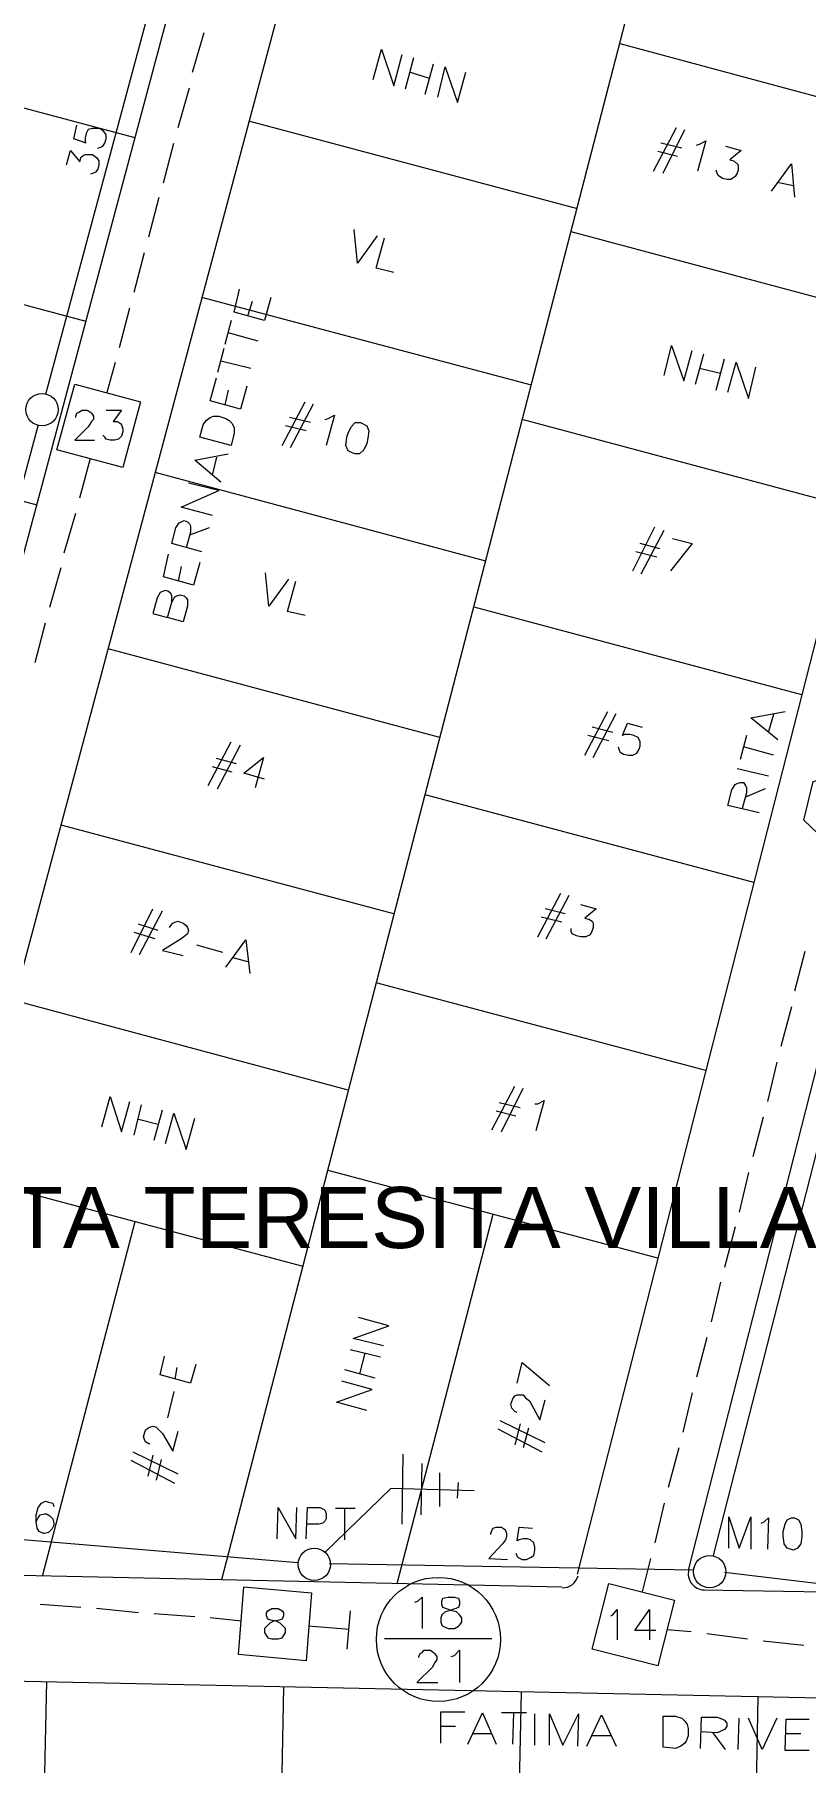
# Model space of a CAD drawing. Header units: millimetres. Extents: x 3.6 to 37.8, y 0.6 to 28.7.
# Drawn here: x 16 to 19.08, y 16.17 to 23.07 of the extents above; entities that cross this region are included whole.
import ezdxf

# ---------------------------------------------------------------- set-up
doc = ezdxf.new("R2010")
doc.units = ezdxf.units.MM
for name, color, linetype, true_color in [('PDF_S45$Cable-565', 23, 'Continuous', 0xdd8a6e), ('PDF_S45$LOTS', 254, 'Continuous', 0xdcdcdc), ('PDF_S45$ROAD', 8, 'Continuous', 0x808080), ('PDF_S45$SDU', 157, 'Continuous', 0x396472), ('PDF_S45$Symbols-Ground', 12, 'Continuous', 0xb80000)]:
    doc.layers.add(name, color=color, linetype=linetype, true_color=true_color)
for name, color, linetype in [('PDF_S45$NAME-ROAD', 7, 'Continuous'), ('PDF_S45$Passives-TapOffs', 7, 'Continuous'), ('PDF_S45$POLE', 7, 'Continuous'), ('PDF_S45$strand', 7, 'Continuous'), ('PDF_S45$Symbols-EndOfLine', 7, 'Continuous'), ('PDF_S45$Symbols-SelfTerminating', 7, 'Continuous'), ('PDF_Text', 7, 'Continuous')]:
    doc.layers.add(name, color=color, linetype=linetype)
doc.styles.add('PDF Swiss721BT-LightCondensed', font='arial.ttf')

msp = doc.modelspace()

# ---------------------------------------------------------------- linework, layer by layer
at = {"layer": 'PDF_S45$Cable-565', "lineweight": 13}
for points in [[(16.6321, 22.9241), (16.678, 23.0826)], [(16.5738, 22.7031), (16.6196, 22.8616)], [(16.5154, 22.4821), (16.5571, 22.6406)], [(16.457, 22.2653), (16.4987, 22.4237)], [(16.3986, 22.0443), (16.4403, 22.2027)], [(16.3402, 21.8233), (16.3819, 21.9817)], [(16.2902, 21.644), (16.3236, 21.7649)], [(16.1818, 21.2228), (16.2235, 21.3813)], [(16.1192, 21.0018), (16.1651, 21.1603)], [(16.0609, 20.785), (16.1067, 20.9434)], [(16.0025, 20.564), (16.0442, 20.7224)], [(19.0798, 19.4089), (19.0381, 19.2505)], [(19.0256, 19.1879), (18.9839, 19.0295)], [(18.9672, 18.9669), (18.9297, 18.8085)], [(18.913, 18.7459), (18.8713, 18.5875)], [(18.8547, 18.5249), (18.8171, 18.3665)], [(18.8004, 18.3081), (18.7587, 18.1455)], [(18.7421, 18.0871), (18.7045, 17.9287)], [(18.6879, 17.8661), (18.6462, 17.7077)], [(18.6295, 17.6451), (18.592, 17.4867)], [(18.5753, 17.4241), (18.5336, 17.2657)], [(18.5169, 17.2031), (18.4794, 17.0447)], [(18.4627, 16.9821), (18.4293, 16.8487)], [(16.186, 16.7861), (16.0233, 16.7986)], [(16.4153, 16.7653), (16.2485, 16.782)], [(16.6405, 16.7486), (16.4779, 16.7611)], [(16.8281, 16.7319), (16.703, 16.7444)], [(18.5294, 16.6986), (18.6253, 16.6902)], [(18.6879, 16.6819), (18.8505, 16.661)], [(18.913, 16.6527), (19.0757, 16.636)]]:
    msp.add_lwpolyline(points, dxfattribs=at)
at = {"layer": 'PDF_S45$LOTS', "lineweight": 0}
for points in [[(16.7489, 16.8987), (18.5336, 23.7873)], [(16.4028, 22.6614), (15.0267, 23.0284)], [(19.6428, 22.6864), (18.3418, 23.0367)], [(18.1708, 22.3779), (16.8573, 22.7281)], [(16.2068, 21.9275), (14.8308, 22.2945)], [(19.4509, 21.9359), (18.1458, 22.2861)], [(17.9873, 21.6732), (16.6697, 22.0234)], [(16.0108, 21.1936), (14.639, 21.5606)], [(19.2591, 21.1853), (17.9498, 21.5356)], [(17.8039, 20.9685), (16.482, 21.3229)], [(19.0673, 20.4347), (17.758, 20.785)], [(17.6204, 20.2638), (16.2944, 20.6182)], [(18.8755, 19.6842), (17.562, 20.0344)], [(17.4369, 19.5591), (16.1067, 19.9135)], [(18.6837, 18.9336), (17.366, 19.2839)], [(17.2534, 18.8544), (15.9191, 19.213)], [(18.4919, 18.183), (17.1742, 18.5333)], [(17.0741, 18.1497), (15.7273, 18.5083)], [(16.0317, 16.9112), (16.4028, 18.329)], [(17.4494, 16.882), (17.833, 18.3582)], [(16.0484, 16.4901), (16.015, 14.9639)], [(16.9949, 16.4692), (16.9657, 14.9389)], [(17.9456, 16.4484), (17.9123, 14.9139)], [(18.8922, 16.4317), (18.863, 14.8889)]]:
    msp.add_lwpolyline(points, dxfattribs=at)
at = {"layer": 'PDF_S45$NAME-ROAD', "lineweight": 9}
for points in [[(16.9449, 22.0234), (16.9199, 21.9317), (16.7989, 21.9651), (16.8198, 22.0568)], [(16.8698, 22.0068), (16.8531, 21.9525)], [(16.7864, 21.9317), (16.7614, 21.8358)], [(16.8948, 21.8483), (16.7739, 21.8817)], [(16.7572, 21.8191), (16.7322, 21.7232)], [(16.8656, 21.7399), (16.7447, 21.7691)], [(16.849, 21.669), (16.8239, 21.5773), (16.703, 21.6106), (16.728, 21.7024)], [(16.7739, 21.6523), (16.7614, 21.5939)], [(16.7447, 21.2854), (16.6405, 21.3729), (16.7739, 21.398)], [(16.728, 21.3854), (16.7114, 21.3187)], [(16.7114, 21.1519), (16.5863, 21.1853), (16.7364, 21.252), (16.6155, 21.2812)], [(16.6697, 21.006), (16.5487, 21.0394), (16.5654, 21.1019), (16.5779, 21.1227), (16.5863, 21.1269), (16.5988, 21.1311), (16.6113, 21.1269), (16.6196, 21.1186), (16.6238, 21.1102), (16.6238, 21.0852), (16.6071, 21.0227)], [(16.6989, 21.1019), (16.6196, 21.0727)], [(16.6613, 20.9643), (16.6363, 20.8726), (16.5154, 20.9059), (16.5362, 20.9977)], [(16.5863, 20.9476), (16.5738, 20.8892)], [(16.5487, 20.8058), (16.5612, 20.8267), (16.5696, 20.8309), (16.5821, 20.835), (16.5988, 20.8309), (16.6071, 20.8225), (16.6113, 20.8142), (16.6113, 20.7892), (16.5946, 20.7266), (16.5322, 20.7438), (16.5487, 20.8058), (16.5487, 20.8309), (16.5446, 20.8392), (16.5362, 20.8475), (16.5237, 20.8517), (16.5112, 20.8475), (16.5029, 20.8434), (16.4904, 20.8225), (16.4737, 20.76), (16.5322, 20.7438), (16.5321, 20.7433)], [(18.9714, 20.2554), (18.863, 20.343), (19.0006, 20.368)], [(18.9547, 20.3555), (18.9339, 20.2888)], [(18.8463, 20.2721), (18.8213, 20.1762)], [(18.9547, 20.1929), (18.8338, 20.2262)], [(18.9339, 20.1095), (18.8088, 20.1387)], [(18.8964, 19.9635), (18.7713, 19.9927), (18.7879, 20.0553), (18.8004, 20.0761), (18.8088, 20.0803), (18.8213, 20.0845), (18.8338, 20.0845), (18.8421, 20.072), (18.8463, 20.0636), (18.8463, 20.0428), (18.8296, 19.9802)], [(18.9214, 20.0594), (18.8421, 20.0261)], [(17.6246, 16.244), (17.6246, 16.3691), (17.7205, 16.3691)], [(17.6829, 16.3108), (17.6246, 16.3108)], [(17.733, 16.2399), (17.7913, 16.365), (17.8456, 16.2399)], [(17.9665, 16.365), (17.8664, 16.365)], [(17.9123, 16.2399), (17.9164, 16.365)], [(17.9998, 16.2357), (17.9998, 16.3608)], [(18.0582, 16.2357), (18.0582, 16.3608), (18.1124, 16.2357), (18.175, 16.3608), (18.1708, 16.2315)], [(18.2083, 16.2315), (18.2667, 16.3566), (18.3251, 16.2315)], [(18.6628, 16.2232), (18.667, 16.3483), (18.7296, 16.3483), (18.7504, 16.34), (18.7587, 16.3358), (18.7671, 16.3233), (18.7671, 16.3108), (18.7587, 16.2983), (18.7504, 16.2941), (18.7296, 16.2857), (18.6628, 16.2899)], [(18.813, 16.219), (18.8171, 16.3441)], [(18.9672, 16.3441), (18.9089, 16.219), (18.8547, 16.3441)], [(19.0965, 16.2149), (19.0006, 16.2149), (19.0048, 16.34), (19.0965, 16.34)], [(17.8247, 16.2816), (17.7538, 16.2816)], [(18.3042, 16.2732), (18.2292, 16.2732)], [(18.7629, 16.219), (18.7129, 16.2857)], [(19.0631, 16.2816), (19.0048, 16.2816)]]:
    msp.add_lwpolyline(points, dxfattribs=at)
for points in [[(16.6613, 21.4647), (16.6738, 21.5147), (16.6863, 21.5314), (16.703, 21.5439), (16.7155, 21.5481), (16.7364, 21.5481), (16.7656, 21.5397), (16.7781, 21.5314), (16.7906, 21.5189), (16.7989, 21.5022), (16.7989, 21.4814), (16.7864, 21.4313)], [(18.5127, 16.3525), (18.5628, 16.3525), (18.5878, 16.3441), (18.6003, 16.3316), (18.6086, 16.3191), (18.6128, 16.3024), (18.6128, 16.2732), (18.6045, 16.2524), (18.6003, 16.244), (18.5836, 16.2315), (18.5628, 16.2232), (18.5127, 16.2274)]]:
    msp.add_lwpolyline(points, close=True, dxfattribs=at)
at = {"layer": 'PDF_S45$Passives-TapOffs', "lineweight": 9}
for points in [[(16.0901, 21.4146), (16.1609, 21.6773), (16.4236, 21.6064), (16.3528, 21.3437)], [(19.3384, 19.8676), (19.1882, 19.8259), (19.0757, 19.9343), (19.1132, 20.0886), (19.2633, 20.1303), (19.3759, 20.0219)], [(17.0866, 16.5735), (16.8156, 16.5985), (16.8365, 16.8695), (17.1075, 16.8445)], [(18.2292, 16.6193), (18.2959, 16.882), (18.5586, 16.8153), (18.4919, 16.5526)], [(16.949, 16.782), (16.9741, 16.782), (16.9907, 16.7736), (16.9949, 16.7653), (16.9949, 16.7528), (16.9907, 16.7403), (16.9782, 16.7361), (16.9574, 16.7319), (16.9407, 16.7236), (16.9199, 16.7027), (16.9199, 16.686), (16.9282, 16.6735), (16.9324, 16.6652), (16.949, 16.661), (16.9741, 16.661), (16.9907, 16.6652), (16.9949, 16.6735), (17.0032, 16.686), (17.0032, 16.7027), (16.9824, 16.7236), (16.9657, 16.7319), (16.9449, 16.7361), (16.9324, 16.7403), (16.9282, 16.7528), (16.9282, 16.7653), (16.9324, 16.7736)]]:
    msp.add_lwpolyline(points, close=True, dxfattribs=at)
for points in [[(16.1651, 21.5439), (16.1651, 21.5481), (16.1693, 21.5606), (16.1776, 21.5648), (16.1901, 21.5731), (16.211, 21.5731), (16.2235, 21.5648), (16.2277, 21.5606), (16.236, 21.5481), (16.236, 21.5356), (16.2277, 21.5272), (16.2152, 21.5064), (16.1609, 21.4522), (16.2402, 21.4522)], [(16.286, 21.5731), (16.3486, 21.5731), (16.3152, 21.5272), (16.3319, 21.5272), (16.3444, 21.5189), (16.3486, 21.5147), (16.3528, 21.498), (16.3528, 21.4855), (16.3486, 21.4688), (16.3361, 21.4563), (16.3194, 21.4522), (16.3027, 21.4522), (16.286, 21.4563), (16.2819, 21.4647), (16.2735, 21.473)], [(18.3042, 16.7528), (18.3126, 16.7569), (18.3293, 16.7778), (18.3293, 16.6569)], [(18.4835, 16.6944), (18.4001, 16.6944), (18.4585, 16.7778), (18.4585, 16.6569)]]:
    msp.add_lwpolyline(points, dxfattribs=at)
at = {"layer": 'PDF_S45$POLE', "lineweight": 0}
for points in [[(16.9699, 17.0613), (16.9741, 17.1864), (17.0449, 17.0613), (17.0491, 17.1864)], [(17.0866, 17.0613), (17.0908, 17.1864), (17.1409, 17.1864), (17.1575, 17.1781), (17.1617, 17.1739), (17.1659, 17.1614), (17.1659, 17.1406), (17.1617, 17.1322), (17.1534, 17.1239), (17.1367, 17.1197), (17.0908, 17.1197)], [(17.2826, 17.1823), (17.2034, 17.1823)], [(17.2409, 17.0572), (17.2409, 17.1823)], [(18.7754, 17.0238), (18.7754, 17.1489), (18.8171, 17.0238), (18.863, 17.1489), (18.863, 17.0196)], [(18.9047, 17.1239), (18.9172, 17.1281), (18.9339, 17.1447), (18.9297, 17.0196)]]:
    msp.add_lwpolyline(points, dxfattribs=at)
msp.add_lwpolyline([(19.0256, 17.1447), (19.0381, 17.1447), (19.0548, 17.1364), (19.0631, 17.1197), (19.0673, 17.0905), (19.0673, 17.0697), (19.0631, 17.0405), (19.0506, 17.0238), (19.034, 17.0155), (19.0089, 17.0238), (18.9964, 17.0405), (18.9923, 17.0738), (18.9923, 17.0905), (19.0006, 17.1197), (19.0089, 17.1364)], close=True, dxfattribs=at)
for centre in [(16.0302, 21.5749), (17.1185, 16.9587), (18.699, 16.9295)]:
    msp.add_circle(centre, 0.0646, dxfattribs=at)
at = {"layer": 'PDF_S45$ROAD', "lineweight": 0}
for points in [[(14.9183, 17.1197), (17.0491, 25.0799)], [(17.4619, 24.9882), (15.327, 17.0071)], [(18.1708, 16.9196), (20.0764, 24.3794)], [(20.4892, 24.2876), (18.6128, 16.9362)], [(19.5885, 16.415), (15.1977, 16.5067), (8.3133, 18.8502)], [(15.3854, 16.9279), (18.1083, 16.8695)], [(18.6712, 16.857), (19.6386, 16.8403)]]:
    msp.add_lwpolyline(points, dxfattribs=at)
for centre, start, end in [((18.6781, 16.9212), 165.67929, 268.82442), ((18.111, 16.9295), 268.82446, 345.67932)]:
    msp.add_arc(centre, 0.0646, start, end, dxfattribs=at)
at = {"layer": 'PDF_S45$SDU', "lineweight": 0}
for points in [[(17.3535, 22.8949), (17.3869, 23.0159), (17.4369, 22.8699), (17.4703, 22.995)], [(17.4828, 22.8574), (17.5161, 22.9825)], [(17.562, 22.8365), (17.5954, 22.9575)], [(17.612, 22.824), (17.6412, 22.945), (17.6913, 22.8032), (17.7246, 22.9241)], [(17.5787, 22.8991), (17.4995, 22.9241)], [(18.4752, 22.528), (18.5669, 22.7031)], [(18.5127, 22.5196), (18.6003, 22.6948)], [(18.5711, 22.5864), (18.4919, 22.6072)], [(18.5878, 22.6197), (18.5044, 22.6406)], [(18.6462, 22.6322), (18.6587, 22.6364), (18.6837, 22.6489), (18.6503, 22.528)], [(18.7629, 22.6281), (18.8255, 22.6114), (18.7796, 22.5738), (18.7963, 22.5697), (18.813, 22.553), (18.813, 22.5322), (18.8088, 22.5196), (18.8004, 22.5071), (18.7838, 22.4946), (18.7671, 22.4946), (18.7504, 22.4988), (18.7337, 22.5113), (18.7296, 22.5196), (18.7254, 22.5322)], [(18.9464, 22.4488), (19.0256, 22.5572), (19.0381, 22.4237)], [(19.034, 22.4696), (18.9756, 22.4821)], [(17.3702, 22.2695), (17.291, 22.161), (17.2785, 22.2945)], [(17.4369, 22.1235), (17.366, 22.1402), (17.3994, 22.2611)], [(18.5169, 21.7107), (18.5461, 21.8316), (18.5961, 21.6898), (18.6295, 21.8108)], [(18.642, 21.6773), (18.6754, 21.7983)], [(18.7254, 21.6523), (18.7587, 21.7774)], [(18.7713, 21.644), (18.8046, 21.7649), (18.8547, 21.619), (18.8838, 21.7441)], [(18.7421, 21.719), (18.6587, 21.7399)], [(16.9907, 21.4313), (17.0825, 21.6064)], [(17.0241, 21.423), (17.1158, 21.5981)], [(17.1617, 21.5356), (17.1742, 21.5397), (17.1992, 21.5522), (17.1659, 21.4313)], [(17.0866, 21.4897), (17.0032, 21.5105)], [(17.1033, 21.5231), (17.0199, 21.5439)], [(18.3918, 20.9309), (18.4794, 21.1061)], [(18.4252, 20.9184), (18.5169, 21.0936)], [(18.4877, 20.9851), (18.4043, 21.006)], [(18.5002, 21.0185), (18.421, 21.0394)], [(18.5503, 21.0602), (18.6295, 21.0394), (18.5419, 20.9309)], [(17.0158, 20.8976), (16.9365, 20.7892), (16.924, 20.9226)], [(17.0825, 20.7516), (17.0116, 20.7683), (17.0449, 20.8892)], [(18.2, 20.1929), (18.2917, 20.368)], [(18.2333, 20.1845), (18.3251, 20.3597)], [(18.3334, 20.2262), (18.3376, 20.2137), (18.3418, 20.2054), (18.3543, 20.197), (18.3751, 20.1929), (18.3918, 20.1929), (18.4085, 20.2012), (18.4168, 20.2179), (18.421, 20.2304), (18.421, 20.2471), (18.4127, 20.2638), (18.396, 20.2721), (18.3793, 20.2763), (18.3584, 20.2763), (18.3501, 20.2721), (18.371, 20.3221), (18.4293, 20.3055)], [(16.6947, 20.072), (16.7864, 20.2471)], [(18.2959, 20.2513), (18.2125, 20.2721)], [(18.3126, 20.2846), (18.2292, 20.3055)], [(16.8073, 20.1595), (16.728, 20.1804)], [(16.7322, 20.0594), (16.8239, 20.2346)], [(16.9199, 20.097), (16.8365, 20.122), (16.9157, 20.1845), (16.8823, 20.0636)], [(16.7906, 20.1262), (16.7114, 20.147)], [(18.0123, 19.4673), (18.1041, 19.6425)], [(18.0457, 19.459), (18.1374, 19.6341)], [(16.3861, 19.4048), (16.4737, 19.5799)], [(16.4195, 19.3964), (16.5112, 19.5716)], [(18.1208, 19.5591), (18.0415, 19.5799)], [(18.1833, 19.5966), (18.2459, 19.5799), (18.2, 19.5424), (18.2167, 19.5382), (18.2292, 19.5299), (18.2333, 19.5215), (18.2333, 19.5049), (18.2292, 19.4923), (18.2208, 19.4757), (18.2042, 19.4673), (18.1833, 19.4673), (18.1666, 19.4715), (18.15, 19.4798), (18.1458, 19.4882), (18.1458, 19.5007)], [(16.482, 19.459), (16.3986, 19.484)], [(16.4945, 19.4923), (16.4153, 19.5174)], [(16.5404, 19.5049), (16.5446, 19.5132), (16.5529, 19.5215), (16.5612, 19.5257), (16.5738, 19.5299), (16.5946, 19.5215), (16.6071, 19.5132), (16.6113, 19.5049), (16.6155, 19.4923), (16.6113, 19.4798), (16.6029, 19.4715), (16.5863, 19.459), (16.5112, 19.4131), (16.5946, 19.3923)], [(18.1083, 19.5257), (18.0249, 19.5466)], [(16.7531, 19.4048), (16.6488, 19.434)], [(16.7656, 19.3464), (16.8448, 19.4548), (16.8615, 19.3214)], [(16.8531, 19.3672), (16.7948, 19.3839)], [(17.8289, 18.6959), (17.9206, 18.871)], [(17.8664, 18.6876), (17.954, 18.8627)], [(16.2694, 18.7084), (16.3027, 18.8293), (16.3486, 18.6876), (16.3819, 18.8085)], [(16.3986, 18.6751), (16.4278, 18.796)], [(17.9415, 18.7835), (17.8581, 18.8043)], [(17.9998, 18.8002), (18.0123, 18.8002), (18.0374, 18.8127), (18.004, 18.6917)], [(16.4945, 18.7168), (16.4153, 18.7376)], [(16.4779, 18.6542), (16.5112, 18.7751)], [(16.5237, 18.6417), (16.5571, 18.7626), (16.6071, 18.6167), (16.6405, 18.7418)], [(17.9248, 18.7501), (17.8456, 18.771)], [(17.3952, 17.8328), (17.2743, 17.8619), (17.4161, 17.912), (17.2951, 17.9453)], [(16.6446, 17.7577), (16.6238, 17.6826), (16.5029, 17.716), (16.5195, 17.7911)], [(17.3827, 17.7869), (17.2618, 17.8161)], [(17.3202, 17.8036), (17.2993, 17.7202)], [(17.929, 17.6826), (17.9498, 17.766), (18.0582, 17.6743)], [(16.5696, 17.7452), (16.5612, 17.6993)], [(17.3285, 17.5742), (17.2076, 17.6076), (17.3493, 17.6576), (17.2284, 17.691)], [(17.3619, 17.7035), (17.2409, 17.7368)], [(16.5571, 17.6493), (16.5321, 17.545)], [(17.929, 17.5659), (17.9206, 17.5701), (17.9081, 17.5826), (17.9039, 17.5992), (17.9123, 17.6201), (17.9206, 17.6326), (17.929, 17.6368), (17.954, 17.6368), (17.9623, 17.6243), (17.979, 17.6118), (18.0207, 17.5367), (18.0415, 17.6159)], [(16.4612, 17.4408), (16.457, 17.4408), (16.4445, 17.4491), (16.4403, 17.4575), (16.4362, 17.47), (16.4445, 17.495), (16.4528, 17.5033), (16.4612, 17.5075), (16.4737, 17.5117), (16.4862, 17.5075), (16.5112, 17.4825), (16.5529, 17.4116), (16.5738, 17.4908)], [(18.029, 17.4074), (17.8539, 17.4992)], [(18.0415, 17.445), (17.8622, 17.5325)], [(17.9415, 17.52), (17.9206, 17.4366)], [(17.9748, 17.5033), (17.954, 17.4241)], [(16.5738, 17.3199), (16.3945, 17.4074)], [(16.5612, 17.2823), (16.3861, 17.3741)], [(16.4737, 17.3949), (16.4528, 17.3115)], [(16.507, 17.3782), (16.4862, 17.2948)]]:
    msp.add_lwpolyline(points, dxfattribs=at)
msp.add_lwpolyline([(17.3035, 21.5231), (17.3285, 21.5105), (17.3368, 21.4897), (17.3327, 21.4605), (17.3285, 21.4397), (17.316, 21.4146), (17.2993, 21.398), (17.2826, 21.398), (17.2701, 21.4021), (17.2534, 21.4105), (17.2451, 21.4313), (17.2493, 21.4647), (17.2534, 21.4814), (17.2659, 21.5064), (17.2826, 21.5231)], close=True, dxfattribs=at)
at = {"layer": 'PDF_S45$strand', "color": 254, "lineweight": 0, "true_color": 0xdcdcdc}
for points in [[(16.5738, 23.608), (16.0442, 21.6356)], [(16.015, 21.5147), (15.4521, 19.4256)], [(19.4426, 19.8468), (18.7129, 16.9946)], [(17.0533, 16.9654), (14.9017, 17.1447)], [(18.6337, 16.9362), (17.1784, 16.9613)], [(18.7587, 16.9279), (21.2273, 16.6318)]]:
    msp.add_lwpolyline(points, dxfattribs=at)
at = {"layer": 'PDF_S45$strand', "lineweight": 0}
for points in [[(16.2527, 22.6197), (16.2652, 22.6239), (16.2735, 22.6281), (16.2819, 22.6406), (16.286, 22.6572), (16.286, 22.6739), (16.2777, 22.6864), (16.261, 22.6989), (16.2318, 22.6989), (16.2152, 22.6948), (16.2068, 22.6781), (16.2026, 22.6614), (16.2026, 22.6447), (16.2068, 22.6406), (16.1568, 22.6572), (16.1693, 22.7115)], [(16.1276, 22.553), (16.1443, 22.6114), (16.1818, 22.5655), (16.186, 22.5822), (16.1943, 22.5905), (16.2026, 22.5947), (16.2318, 22.5947), (16.2485, 22.5822), (16.2568, 22.5697), (16.2568, 22.553), (16.2527, 22.5363), (16.2443, 22.5238), (16.236, 22.5196), (16.2235, 22.5155)], [(16.0067, 17.1281), (16.0067, 17.1572), (16.015, 17.1864), (16.0275, 17.2031), (16.0442, 17.2114), (16.0567, 17.2073), (16.0734, 17.2031), (16.0775, 17.1906)], [(17.8247, 17.078), (17.8247, 17.0822), (17.8289, 17.0947), (17.833, 17.103), (17.8456, 17.1072), (17.8664, 17.1072), (17.8789, 17.0989), (17.8831, 17.0947), (17.8873, 17.0822), (17.8873, 17.0697), (17.8831, 17.0572), (17.8706, 17.0405), (17.8164, 16.9821), (17.8914, 16.9779)], [(17.9248, 17.003), (17.929, 16.9904), (17.9331, 16.9863), (17.9498, 16.9779), (17.9665, 16.9779), (17.9832, 16.9863), (17.9957, 16.9946), (17.9998, 17.0155), (17.9998, 17.028), (17.9957, 17.0447), (17.9832, 17.0572), (17.9706, 17.0613), (17.954, 17.0613), (17.9373, 17.0572), (17.929, 17.053), (17.9373, 17.1072), (17.9915, 17.103)]]:
    msp.add_lwpolyline(points, dxfattribs=at)
msp.add_lwpolyline([(16.015, 17.1447), (16.0233, 17.1572), (16.04, 17.1614), (16.0484, 17.1614), (16.0609, 17.1531), (16.0734, 17.1406), (16.0775, 17.1239), (16.0775, 17.1155), (16.0692, 17.0989), (16.0567, 17.0864), (16.04, 17.0822), (16.0358, 17.0822), (16.0192, 17.0905), (16.0108, 17.103), (16.0067, 17.1281)], close=True, dxfattribs=at)
at = {"layer": 'PDF_S45$Symbols-EndOfLine', "lineweight": 9}
for points in [[(17.5203, 16.807), (17.5328, 16.8111), (17.5495, 16.8278), (17.5495, 16.7027)], [(17.537, 16.586), (17.537, 16.5901), (17.5412, 16.6027), (17.5495, 16.6068), (17.5578, 16.6152), (17.5829, 16.6152), (17.5954, 16.6068), (17.5995, 16.6027), (17.6079, 16.5901), (17.6079, 16.5776), (17.5995, 16.5651), (17.5912, 16.5484), (17.5286, 16.4859), (17.612, 16.4859)], [(17.6663, 16.5901), (17.6788, 16.5943), (17.6996, 16.6152), (17.6996, 16.4859)]]:
    msp.add_lwpolyline(points, dxfattribs=at)
msp.add_lwpolyline([(17.6537, 16.8278), (17.6788, 16.8278), (17.6954, 16.8237), (17.6996, 16.8111), (17.6996, 16.7986), (17.6954, 16.7861), (17.6579, 16.7736), (17.6412, 16.7694), (17.6287, 16.7569), (17.6246, 16.7444), (17.6246, 16.7277), (17.6287, 16.7152), (17.6329, 16.7111), (17.6537, 16.7027), (17.6788, 16.7027), (17.6954, 16.7111), (17.6996, 16.7152), (17.708, 16.7277), (17.708, 16.7444), (17.6996, 16.7569), (17.6871, 16.7694), (17.6704, 16.7736), (17.6329, 16.7861), (17.6287, 16.7986), (17.6287, 16.8111), (17.6329, 16.8237)], close=True, dxfattribs=at)
at = {"layer": 'PDF_S45$Symbols-EndOfLine', "color": 15, "lineweight": 0, "true_color": 0x954a4a}
msp.add_lwpolyline([(17.8289, 16.661), (17.3994, 16.661)], dxfattribs=at)
msp.add_circle((17.6148, 16.6585), 0.2481, dxfattribs=at)
at = {"layer": 'PDF_S45$Symbols-Ground', "lineweight": 0}
for points in [[(17.4703, 17.1197), (17.4744, 17.3991)], [(17.5453, 17.1572), (17.5495, 17.3616)], [(17.6204, 17.1906), (17.6204, 17.324)], [(17.6913, 17.224), (17.6954, 17.2865)], [(17.758, 17.2531), (17.4244, 17.2615), (17.1617, 17.0071)]]:
    msp.add_lwpolyline(points, dxfattribs=at)
at = {"layer": 'PDF_S45$Symbols-SelfTerminating', "lineweight": 9}
for points in [[(17.2618, 16.7736), (17.2493, 16.6193)], [(17.2576, 16.6986), (17.095, 16.7111)]]:
    msp.add_lwpolyline(points, dxfattribs=at)

# ---------------------------------------------------------------- texts
at = {"layer": 'PDF_Text', "color": 4, "insert": (15.6778, 18.3434), "char_height": 0.244146, "attachment_point": 4, "style": 'PDF Swiss721BT-LightCondensed'}
msp.add_mtext('STA TERESITA VILLAGE', dxfattribs=at)

doc.saveas('drawing.dxf')
